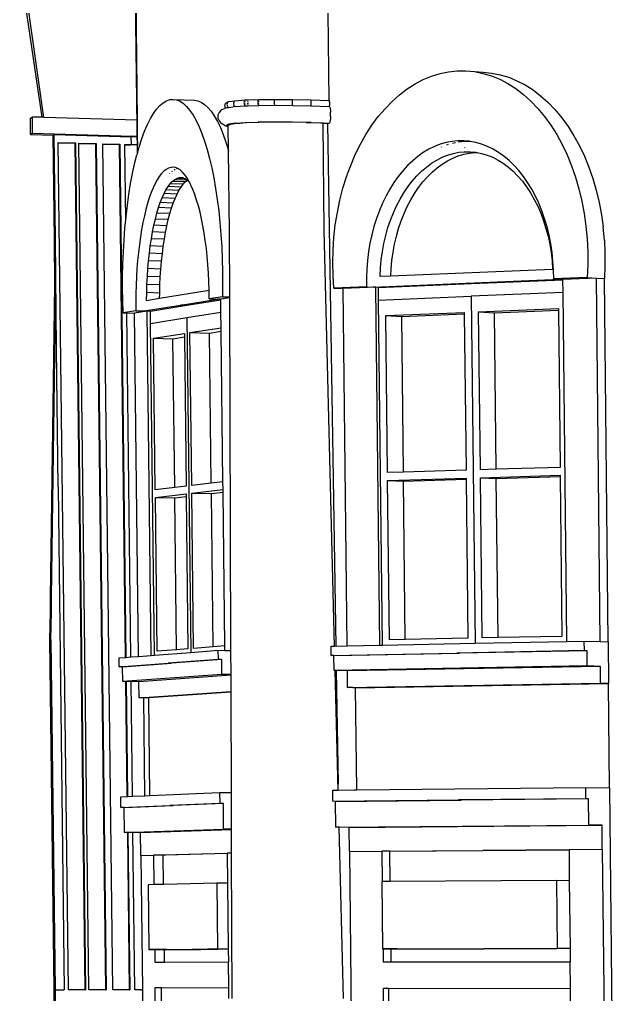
# Model space of a CAD drawing. Extents: x -106 to 80, y -44 to 65.
# Drawn here: x -90.21 to -77.89, y 6.9 to 27.15 of the extents above; entities that cross this region are included whole.
import ezdxf

# ---------------------------------------------------------------- set-up
doc = ezdxf.new("R2010")
doc.units = 0
doc.layers.get('0').update_dxf_attribs({"linetype": 'CONTINUOUS'})

msp = doc.modelspace()

# ---------------------------------------------------------------- linework, layer by layer
for p, q in [((-87.757, 24.376), (-87.81, 28.919)), ((-89.702, 25.112), (-90.161, 28.381)), ((-89.74, 25.114), (-90.208, 28.34)), ((-87.802, 28.295), (-87.765, 25.053)), ((-83.776, 25.463), (-83.796, 27.29)), ((-81.818, 25.897), (-81.645, 25.969)), ((-81.645, 25.969), (-81.469, 26.023)), ((-81.469, 26.023), (-81.292, 26.06)), ((-81.292, 26.06), (-81.113, 26.078)), ((-81.113, 26.078), (-80.934, 26.079)), ((-80.934, 26.079), (-80.575, 26.05)), ((-80.934, 26.079), (-80.756, 26.062)), ((-80.756, 26.062), (-80.578, 26.026)), ((-80.578, 26.026), (-80.403, 25.973)), ((-80.575, 26.05), (-80.396, 26.033)), ((-80.403, 25.973), (-80.231, 25.903)), ((-80.396, 26.033), (-80.219, 25.998)), ((-80.219, 25.998), (-80.044, 25.945)), ((-80.044, 25.945), (-79.872, 25.874)), ((-82.151, 25.703), (-81.987, 25.809)), ((-81.987, 25.809), (-81.818, 25.897)), ((-80.231, 25.903), (-80.062, 25.815)), ((-80.062, 25.815), (-79.898, 25.71)), ((-79.872, 25.874), (-79.703, 25.786)), ((-79.703, 25.786), (-79.539, 25.682)), ((-82.465, 25.445), (-82.311, 25.582)), ((-82.311, 25.582), (-82.151, 25.703)), ((-79.898, 25.71), (-79.739, 25.589)), ((-79.739, 25.589), (-79.586, 25.452)), ((-79.539, 25.682), (-79.38, 25.561)), ((-79.38, 25.561), (-79.227, 25.424)), ((-87.358, 25.284), (-87.291, 25.358)), ((-87.291, 25.358), (-87.222, 25.416)), ((-87.222, 25.416), (-87.153, 25.457)), ((-87.153, 25.457), (-87.083, 25.481)), ((-87.083, 25.481), (-87.013, 25.487)), ((-87.013, 25.487), (-86.943, 25.475)), ((-87.013, 25.487), (-86.572, 25.468)), ((-86.943, 25.475), (-86.873, 25.447)), ((-86.873, 25.447), (-86.803, 25.401)), ((-86.803, 25.401), (-86.735, 25.337)), ((-86.735, 25.337), (-86.668, 25.257)), ((-86.572, 25.468), (-86.501, 25.457)), ((-86.501, 25.457), (-86.431, 25.428)), ((-86.431, 25.428), (-86.361, 25.382)), ((-86.361, 25.382), (-86.293, 25.319)), ((-86.293, 25.319), (-86.226, 25.239)), ((-85.945, 25.368), (-85.946, 25.356)), ((-85.946, 25.356), (-85.945, 25.344)), ((-85.942, 25.38), (-85.945, 25.368)), ((-85.945, 25.344), (-85.942, 25.332)), ((-85.938, 25.391), (-85.942, 25.38)), ((-85.942, 25.332), (-85.937, 25.321)), ((-85.931, 25.401), (-85.938, 25.391)), ((-85.937, 25.321), (-85.93, 25.311)), ((-85.923, 25.41), (-85.931, 25.401)), ((-85.907, 25.312), (-85.925, 25.305)), ((-85.913, 25.417), (-85.923, 25.41)), ((-85.913, 25.417), (-85.864, 25.439)), ((-85.913, 25.403), (-85.913, 25.409)), ((-85.907, 25.312), (-85.865, 25.318)), ((-85.9, 25.408), (-85.906, 25.412)), ((-85.896, 25.391), (-85.897, 25.379)), ((-85.897, 25.379), (-85.896, 25.367)), ((-85.893, 25.403), (-85.896, 25.391)), ((-85.896, 25.367), (-85.893, 25.355)), ((-85.888, 25.414), (-85.893, 25.403)), ((-85.893, 25.355), (-85.888, 25.344)), ((-85.882, 25.424), (-85.888, 25.414)), ((-85.888, 25.344), (-85.881, 25.334)), ((-85.874, 25.432), (-85.882, 25.424)), ((-85.881, 25.334), (-85.873, 25.324)), ((-85.864, 25.439), (-85.874, 25.432)), ((-85.873, 25.324), (-85.865, 25.318)), ((-85.865, 25.318), (-85.769, 25.332)), ((-85.864, 25.439), (-85.731, 25.459)), ((-85.729, 25.336), (-85.769, 25.332)), ((-85.757, 25.423), (-85.76, 25.411)), ((-85.76, 25.411), (-85.76, 25.399)), ((-85.76, 25.399), (-85.759, 25.387)), ((-85.759, 25.387), (-85.756, 25.375)), ((-85.753, 25.434), (-85.757, 25.423)), ((-85.756, 25.375), (-85.752, 25.363)), ((-85.747, 25.443), (-85.753, 25.434)), ((-85.752, 25.363), (-85.746, 25.353)), ((-85.739, 25.452), (-85.747, 25.443)), ((-85.746, 25.353), (-85.738, 25.344)), ((-85.731, 25.459), (-85.739, 25.452)), ((-85.738, 25.344), (-85.729, 25.336)), ((-85.731, 25.459), (-85.518, 25.474)), ((-85.729, 25.336), (-85.517, 25.351)), ((-85.543, 25.426), (-85.544, 25.414)), ((-85.544, 25.414), (-85.543, 25.402)), ((-85.541, 25.438), (-85.543, 25.426)), ((-85.543, 25.402), (-85.54, 25.39)), ((-85.537, 25.449), (-85.541, 25.438)), ((-85.54, 25.39), (-85.536, 25.378)), ((-85.532, 25.458), (-85.537, 25.449)), ((-85.536, 25.378), (-85.531, 25.368)), ((-85.526, 25.467), (-85.532, 25.458)), ((-85.531, 25.368), (-85.525, 25.358)), ((-85.518, 25.474), (-85.526, 25.467)), ((-85.525, 25.358), (-85.517, 25.351)), ((-85.518, 25.474), (-85.462, 25.476)), ((-85.518, 25.467), (-85.518, 25.474)), ((-85.518, 25.427), (-85.518, 25.439)), ((-85.517, 25.379), (-85.518, 25.403)), ((-85.517, 25.351), (-85.517, 25.359)), ((-85.517, 25.351), (-85.461, 25.352)), ((-85.462, 25.469), (-85.462, 25.476)), ((-85.462, 25.476), (-85.459, 25.476)), ((-85.462, 25.429), (-85.462, 25.441)), ((-85.461, 25.381), (-85.461, 25.405)), ((-85.461, 25.352), (-85.461, 25.361)), ((-85.461, 25.352), (-85.458, 25.353)), ((-85.461, 25.35), (-85.461, 25.352)), ((-85.459, 25.476), (-85.239, 25.483)), ((-85.459, 25.469), (-85.459, 25.476)), ((-85.459, 25.429), (-85.459, 25.441)), ((-85.458, 25.381), (-85.458, 25.405)), ((-85.458, 25.353), (-85.458, 25.361)), ((-85.458, 25.353), (-85.237, 25.36)), ((-85.458, 25.351), (-85.458, 25.353)), ((-85.256, 25.448), (-85.258, 25.436)), ((-85.258, 25.436), (-85.258, 25.424)), ((-85.258, 25.424), (-85.258, 25.412)), ((-85.258, 25.412), (-85.256, 25.4)), ((-85.253, 25.458), (-85.256, 25.448)), ((-85.256, 25.4), (-85.253, 25.388)), ((-85.249, 25.468), (-85.253, 25.458)), ((-85.253, 25.388), (-85.248, 25.378)), ((-85.244, 25.476), (-85.249, 25.468)), ((-85.248, 25.378), (-85.243, 25.368)), ((-85.239, 25.483), (-85.244, 25.476)), ((-85.243, 25.368), (-85.237, 25.36)), ((-85.239, 25.483), (-84.906, 25.487)), ((-85.238, 25.468), (-85.239, 25.483)), ((-85.238, 25.436), (-85.238, 25.448)), ((-85.238, 25.388), (-85.238, 25.4)), ((-85.237, 25.36), (-85.237, 25.368)), ((-85.237, 25.36), (-84.905, 25.364)), ((-84.918, 25.451), (-84.919, 25.44)), ((-84.919, 25.44), (-84.919, 25.428)), ((-84.919, 25.428), (-84.918, 25.415)), ((-84.916, 25.462), (-84.918, 25.451)), ((-84.918, 25.415), (-84.917, 25.403)), ((-84.917, 25.403), (-84.915, 25.392)), ((-84.913, 25.472), (-84.916, 25.462)), ((-84.915, 25.392), (-84.912, 25.381)), ((-84.91, 25.48), (-84.913, 25.472)), ((-84.912, 25.381), (-84.909, 25.372)), ((-84.906, 25.487), (-84.91, 25.48)), ((-84.909, 25.372), (-84.905, 25.364)), ((-84.906, 25.48), (-84.906, 25.487)), ((-84.906, 25.487), (-84.538, 25.485)), ((-84.905, 25.364), (-84.537, 25.362)), ((-84.543, 25.449), (-84.544, 25.438)), ((-84.544, 25.438), (-84.544, 25.426)), ((-84.544, 25.426), (-84.543, 25.413)), ((-84.542, 25.46), (-84.543, 25.449)), ((-84.543, 25.413), (-84.543, 25.401)), ((-84.543, 25.401), (-84.542, 25.39)), ((-84.541, 25.47), (-84.542, 25.46)), ((-84.542, 25.39), (-84.54, 25.379)), ((-84.54, 25.478), (-84.541, 25.47)), ((-84.538, 25.485), (-84.54, 25.478)), ((-84.54, 25.379), (-84.539, 25.37)), ((-84.539, 25.37), (-84.537, 25.362)), ((-84.538, 25.485), (-84.155, 25.477)), ((-84.537, 25.362), (-84.153, 25.354)), ((-84.155, 25.477), (-84.154, 25.47)), ((-84.155, 25.477), (-83.776, 25.463)), ((-84.154, 25.47), (-84.154, 25.462)), ((-84.154, 25.462), (-84.153, 25.452)), ((-84.153, 25.452), (-84.153, 25.441)), ((-84.153, 25.441), (-84.153, 25.429)), ((-84.153, 25.429), (-84.152, 25.417)), ((-84.152, 25.382), (-84.153, 25.371)), ((-84.153, 25.371), (-84.153, 25.362)), ((-84.153, 25.362), (-84.153, 25.354)), ((-84.153, 25.354), (-83.774, 25.34)), ((-84.152, 25.417), (-84.152, 25.405)), ((-84.152, 25.405), (-84.152, 25.393)), ((-84.152, 25.393), (-84.152, 25.382)), ((-83.776, 25.463), (-83.774, 25.456)), ((-83.774, 25.456), (-83.772, 25.448)), ((-83.773, 25.348), (-83.774, 25.34)), ((-83.774, 25.34), (-83.767, 25.337)), ((-83.771, 25.358), (-83.773, 25.348)), ((-83.772, 25.448), (-83.771, 25.438)), ((-83.771, 25.438), (-83.77, 25.427)), ((-83.77, 25.368), (-83.771, 25.358)), ((-83.77, 25.427), (-83.77, 25.416)), ((-83.77, 25.416), (-83.769, 25.404)), ((-83.769, 25.392), (-83.77, 25.38)), ((-83.77, 25.38), (-83.77, 25.368)), ((-83.769, 25.404), (-83.769, 25.392)), ((-83.767, 25.337), (-83.76, 25.322)), ((-83.76, 25.322), (-83.754, 25.297)), ((-82.612, 25.293), (-82.465, 25.445)), ((-79.586, 25.452), (-79.439, 25.299)), ((-79.227, 25.424), (-79.081, 25.271)), ((-89.98, 25.096), (-89.946, 25.12)), ((-89.946, 25.12), (-89.942, 24.783)), ((-89.74, 25.114), (-89.946, 25.12)), ((-89.702, 25.112), (-89.74, 25.114)), ((-87.765, 25.053), (-89.702, 25.112)), ((-87.487, 25.087), (-87.423, 25.193)), ((-87.423, 25.193), (-87.358, 25.284)), ((-86.668, 25.257), (-86.603, 25.16)), ((-86.603, 25.16), (-86.539, 25.047)), ((-86.226, 25.239), (-86.16, 25.142)), ((-86.16, 25.142), (-86.096, 25.029)), ((-86.083, 25.126), (-86.078, 25.171)), ((-86.077, 25.082), (-86.083, 25.126)), ((-86.061, 25.212), (-86.078, 25.171)), ((-86.034, 25.247), (-86.061, 25.212)), ((-85.998, 25.273), (-86.034, 25.247)), ((-85.998, 25.273), (-85.947, 25.297)), ((-85.925, 25.305), (-85.947, 25.297)), ((-85.93, 25.311), (-85.925, 25.305)), ((-83.754, 25.297), (-83.749, 25.263)), ((-83.749, 25.263), (-83.746, 25.222)), ((-83.745, 25.133), (-83.747, 25.09)), ((-83.744, 25.178), (-83.746, 25.222)), ((-83.745, 25.133), (-83.744, 25.178)), ((-82.885, 24.948), (-82.753, 25.128)), ((-82.753, 25.128), (-82.612, 25.293)), ((-79.439, 25.299), (-79.3, 25.132)), ((-79.3, 25.132), (-79.17, 24.951)), ((-79.081, 25.271), (-78.942, 25.104)), ((-89.976, 24.759), (-89.98, 25.096)), ((-87.765, 25.053), (-87.761, 24.717)), ((-87.608, 24.828), (-87.549, 24.965)), ((-87.549, 24.965), (-87.487, 25.087)), ((-86.539, 25.047), (-86.478, 24.919)), ((-86.478, 24.919), (-86.419, 24.775)), ((-86.096, 25.029), (-86.035, 24.901)), ((-86.077, 25.082), (-86.059, 25.04)), ((-86.059, 25.04), (-86.031, 25.004)), ((-86.031, 25.004), (-85.995, 24.975)), ((-85.954, 24.95), (-85.995, 24.975)), ((-85.954, 24.95), (-85.913, 24.932)), ((-85.871, 24.924), (-85.913, 24.932)), ((-85.859, 24.972), (-85.908, 24.95)), ((-85.871, 24.927), (-85.908, 24.95)), ((-85.871, 24.951), (-85.865, 24.954)), ((-85.871, 24.927), (-85.871, 24.951)), ((-85.871, 24.924), (-85.871, 24.927)), ((-85.865, 24.424), (-85.871, 24.924)), ((-85.865, 24.954), (-85.826, 24.971)), ((-85.822, 24.971), (-85.865, 24.954)), ((-85.865, 24.954), (-85.865, 24.954)), ((-85.725, 24.991), (-85.859, 24.972)), ((-85.826, 24.971), (-85.822, 24.971)), ((-85.822, 24.971), (-85.821, 24.972)), ((-85.821, 24.972), (-85.696, 24.989)), ((-85.725, 24.991), (-85.513, 25.006)), ((-85.696, 24.989), (-85.694, 24.989)), ((-85.694, 24.989), (-85.629, 24.994)), ((-85.694, 24.989), (-85.629, 24.994)), ((-85.694, 24.989), (-85.694, 24.989)), ((-85.629, 24.994), (-85.501, 25.003)), ((-85.513, 25.006), (-85.233, 25.015)), ((-85.501, 25.003), (-85.499, 25.003)), ((-85.499, 25.003), (-85.246, 25.012)), ((-84.944, 25.016), (-85.246, 25.012)), ((-84.901, 25.019), (-85.233, 25.015)), ((-84.608, 25.014), (-84.944, 25.016)), ((-84.533, 25.016), (-84.901, 25.019)), ((-84.255, 25.008), (-84.608, 25.014)), ((-84.149, 25.009), (-84.533, 25.016)), ((-84.255, 25.008), (-83.901, 24.997)), ((-84.149, 25.009), (-83.77, 24.995)), ((-83.901, 24.983), (-83.901, 24.997)), ((-83.901, 24.983), (-83.77, 24.995)), ((-83.877, 22.772), (-83.901, 24.983)), ((-83.807, 24.992), (-83.634, 14.134)), ((-83.763, 25.004), (-83.77, 24.995)), ((-83.757, 25.023), (-83.763, 25.004)), ((-83.751, 25.053), (-83.757, 25.023)), ((-83.747, 25.09), (-83.751, 25.053)), ((-83.009, 24.756), (-82.885, 24.948)), ((-79.17, 24.951), (-79.047, 24.757)), ((-78.942, 25.104), (-78.811, 24.924)), ((-78.811, 24.924), (-78.689, 24.73)), ((-89.976, 24.759), (-89.942, 24.783)), ((-89.976, 24.759), (-89.509, 24.745)), ((-89.942, 24.783), (-87.87, 24.72)), ((-89.509, 24.745), (-89.489, 24.759)), ((-89.483, 22.572), (-89.509, 24.745)), ((-89.463, 22.585), (-89.489, 24.759)), ((-89.489, 24.759), (-87.885, 24.71)), ((-87.885, 24.71), (-87.87, 24.72)), ((-87.761, 24.706), (-87.885, 24.71)), ((-87.883, 24.547), (-87.885, 24.71)), ((-87.761, 24.717), (-87.87, 24.72)), ((-87.761, 24.717), (-87.761, 24.706)), ((-87.761, 24.706), (-87.759, 24.543)), ((-87.664, 24.677), (-87.608, 24.828)), ((-86.419, 24.775), (-86.363, 24.617)), ((-86.035, 24.901), (-85.976, 24.757)), ((-85.976, 24.757), (-85.919, 24.599)), ((-83.125, 24.553), (-83.009, 24.756)), ((-79.047, 24.757), (-78.934, 24.551)), ((-78.689, 24.73), (-78.576, 24.524)), ((-89.403, 24.592), (-89.046, 24.582)), ((-89.403, 24.584), (-89.403, 24.592)), ((-89.403, 24.584), (-89.058, 24.574)), ((-89.193, 6.993), (-89.403, 24.584)), ((-89.058, 24.574), (-89.046, 24.582)), ((-89.058, 24.574), (-88.849, 6.993)), ((-89.046, 24.582), (-88.837, 6.993)), ((-88.972, 24.579), (-88.616, 24.569)), ((-88.972, 24.571), (-88.972, 24.579)), ((-88.972, 24.571), (-88.628, 24.561)), ((-88.764, 6.993), (-88.972, 24.571)), ((-88.628, 24.561), (-88.616, 24.569)), ((-88.628, 24.561), (-88.42, 6.994)), ((-88.616, 24.569), (-88.408, 6.993)), ((-88.478, 24.565), (-88.122, 24.554)), ((-88.478, 24.556), (-88.478, 24.565)), ((-88.478, 24.556), (-88.135, 24.546)), ((-88.271, 6.994), (-88.478, 24.556)), ((-88.135, 24.546), (-88.122, 24.554)), ((-88.135, 24.546), (-88.009, 13.897)), ((-88.122, 24.554), (-87.997, 13.898)), ((-88.02, 24.551), (-87.883, 24.547)), ((-88.019, 24.543), (-88.02, 24.551)), ((-88.019, 24.543), (-87.895, 24.539)), ((-88.001, 22.981), (-88.019, 24.543)), ((-87.895, 24.539), (-87.883, 24.547)), ((-87.759, 24.535), (-87.895, 24.539)), ((-87.759, 24.543), (-87.883, 24.547)), ((-87.759, 24.543), (-87.759, 24.535)), ((-87.757, 24.376), (-87.759, 24.535)), ((-87.757, 24.376), (-87.718, 24.513)), ((-87.718, 24.513), (-87.664, 24.677)), ((-86.363, 24.617), (-86.31, 24.445)), ((-85.919, 24.599), (-85.866, 24.427)), ((-83.231, 24.338), (-83.125, 24.553)), ((-81.586, 24.508), (-81.704, 24.45)), ((-81.466, 24.554), (-81.586, 24.508)), ((-81.344, 24.59), (-81.466, 24.554)), ((-81.449, 24.497), (-81.438, 24.501)), ((-81.221, 24.613), (-81.344, 24.59)), ((-81.33, 24.543), (-81.297, 24.553)), ((-81.098, 24.625), (-81.221, 24.613)), ((-81.209, 24.579), (-81.148, 24.591)), ((-80.974, 24.626), (-81.098, 24.625)), ((-81.085, 24.603), (-80.963, 24.615)), ((-80.86, 24.615), (-80.974, 24.626)), ((-80.959, 24.614), (-80.963, 24.615)), ((-80.959, 24.606), (-80.963, 24.605)), ((-80.962, 24.567), (-80.959, 24.568)), ((-80.959, 24.615), (-80.86, 24.615)), ((-80.85, 24.614), (-80.86, 24.615)), ((-80.728, 24.591), (-80.85, 24.614)), ((-80.606, 24.557), (-80.728, 24.591)), ((-80.486, 24.51), (-80.606, 24.557)), ((-80.369, 24.453), (-80.486, 24.51)), ((-78.934, 24.551), (-78.831, 24.334)), ((-78.576, 24.524), (-78.472, 24.307)), ((-87.815, 24.147), (-87.768, 24.336)), ((-87.757, 24.376), (-87.768, 24.336)), ((-86.31, 24.445), (-86.26, 24.26)), ((-85.866, 24.427), (-85.865, 24.424)), ((-85.846, 22.732), (-85.865, 24.424)), ((-83.327, 24.114), (-83.231, 24.338)), ((-81.931, 24.302), (-82.039, 24.212)), ((-81.819, 24.381), (-81.931, 24.302)), ((-81.704, 24.45), (-81.819, 24.381)), ((-81.426, 24.284), (-81.312, 24.329)), ((-81.312, 24.329), (-81.196, 24.364)), ((-81.205, 24.268), (-81.091, 24.313)), ((-81.196, 24.364), (-81.078, 24.387)), ((-81.091, 24.313), (-80.975, 24.348)), ((-81.078, 24.387), (-80.96, 24.399)), ((-80.975, 24.348), (-80.857, 24.371)), ((-80.961, 24.483), (-80.958, 24.484)), ((-80.958, 24.484), (-80.961, 24.482)), ((-80.739, 24.383), (-80.96, 24.399)), ((-80.957, 24.399), (-80.842, 24.399)), ((-80.739, 24.383), (-80.957, 24.399)), ((-80.857, 24.371), (-80.739, 24.383)), ((-80.842, 24.399), (-80.724, 24.387)), ((-80.739, 24.383), (-80.739, 24.383)), ((-80.739, 24.383), (-80.736, 24.383)), ((-80.736, 24.383), (-80.739, 24.383)), ((-80.736, 24.383), (-80.7, 24.383)), ((-80.724, 24.387), (-80.7, 24.383)), ((-80.7, 24.383), (-80.607, 24.364)), ((-80.607, 24.364), (-80.491, 24.33)), ((-80.491, 24.33), (-80.377, 24.284)), ((-80.254, 24.385), (-80.369, 24.453)), ((-80.143, 24.305), (-80.254, 24.385)), ((-80.035, 24.215), (-80.143, 24.305)), ((-78.831, 24.334), (-78.738, 24.106)), ((-78.472, 24.307), (-78.379, 24.08)), ((-87.859, 23.947), (-87.815, 24.147)), ((-86.26, 24.26), (-86.214, 24.063)), ((-83.391, 23.938), (-83.327, 24.114)), ((-82.144, 24.113), (-82.244, 24.004)), ((-82.039, 24.212), (-82.144, 24.113)), ((-81.754, 24.081), (-81.648, 24.159)), ((-81.648, 24.159), (-81.538, 24.227)), ((-81.538, 24.227), (-81.426, 24.284)), ((-81.533, 24.066), (-81.427, 24.143)), ((-81.427, 24.143), (-81.317, 24.211)), ((-81.317, 24.211), (-81.205, 24.268)), ((-80.377, 24.284), (-80.266, 24.227)), ((-80.266, 24.227), (-80.157, 24.159)), ((-80.157, 24.159), (-80.051, 24.081)), ((-79.932, 24.116), (-80.035, 24.215)), ((-79.832, 24.006), (-79.932, 24.116)), ((-78.738, 24.106), (-78.655, 23.869)), ((-87.899, 23.737), (-87.859, 23.947)), ((-87.257, 23.947), (-87.303, 23.888)), ((-87.211, 23.995), (-87.257, 23.947)), ((-87.163, 24.033), (-87.211, 23.995)), ((-87.115, 24.059), (-87.163, 24.033)), ((-87.067, 24.074), (-87.115, 24.059)), ((-87.088, 23.94), (-87.084, 23.944)), ((-87.018, 24.078), (-87.067, 24.074)), ((-87.042, 23.987), (-87.029, 23.998)), ((-86.97, 24.07), (-87.018, 24.078)), ((-86.995, 24.025), (-86.971, 24.039)), ((-86.933, 24.056), (-86.97, 24.07)), ((-86.946, 24.052), (-86.933, 24.056)), ((-86.921, 24.052), (-86.933, 24.056)), ((-86.873, 24.021), (-86.921, 24.052)), ((-86.897, 24.02), (-86.898, 24.02)), ((-86.896, 23.978), (-86.897, 23.978)), ((-86.895, 23.924), (-86.897, 23.924)), ((-86.826, 23.98), (-86.873, 24.021)), ((-86.779, 23.928), (-86.826, 23.98)), ((-86.734, 23.864), (-86.779, 23.928)), ((-86.214, 24.063), (-86.172, 23.855)), ((-83.412, 23.881), (-83.4, 23.914)), ((-83.4, 23.914), (-83.391, 23.938)), ((-82.244, 24.004), (-82.339, 23.885)), ((-82.05, 23.788), (-81.956, 23.895)), ((-81.956, 23.895), (-81.857, 23.993)), ((-81.857, 23.993), (-81.754, 24.081)), ((-81.734, 23.88), (-81.636, 23.978)), ((-81.636, 23.978), (-81.533, 24.066)), ((-80.051, 24.081), (-79.949, 23.992)), ((-79.949, 23.992), (-79.852, 23.893)), ((-79.738, 23.887), (-79.832, 24.006)), ((-78.379, 24.08), (-78.297, 23.844)), ((-87.934, 23.518), (-87.899, 23.737)), ((-87.391, 23.738), (-87.433, 23.649)), ((-87.348, 23.818), (-87.391, 23.738)), ((-87.303, 23.888), (-87.348, 23.818)), ((-87.122, 23.676), (-87.078, 23.734)), ((-87.078, 23.734), (-87.034, 23.781)), ((-86.808, 23.723), (-87.078, 23.734)), ((-87.034, 23.781), (-86.988, 23.818)), ((-86.763, 23.771), (-87.034, 23.781)), ((-86.988, 23.818), (-86.942, 23.843)), ((-86.717, 23.807), (-86.988, 23.818)), ((-86.942, 23.843), (-86.896, 23.858)), ((-86.762, 23.836), (-86.942, 23.843)), ((-86.895, 23.859), (-86.896, 23.859)), ((-86.873, 23.857), (-86.896, 23.858)), ((-86.895, 23.858), (-86.884, 23.859)), ((-86.873, 23.857), (-86.895, 23.858)), ((-86.884, 23.859), (-86.872, 23.86)), ((-86.873, 23.858), (-86.884, 23.859)), ((-86.873, 23.858), (-86.872, 23.86)), ((-86.873, 23.858), (-86.821, 23.856)), ((-86.873, 23.857), (-86.873, 23.858)), ((-86.81, 23.855), (-86.873, 23.857)), ((-86.811, 23.855), (-86.873, 23.857)), ((-86.873, 23.857), (-86.873, 23.857)), ((-86.872, 23.86), (-86.85, 23.861)), ((-86.851, 23.665), (-86.808, 23.723)), ((-86.85, 23.861), (-86.821, 23.856)), ((-86.821, 23.856), (-86.811, 23.855)), ((-86.811, 23.855), (-86.81, 23.855)), ((-86.81, 23.855), (-86.803, 23.853)), ((-86.808, 23.723), (-86.763, 23.771)), ((-86.803, 23.853), (-86.762, 23.836)), ((-86.763, 23.771), (-86.717, 23.807)), ((-86.762, 23.836), (-86.757, 23.834)), ((-86.757, 23.834), (-86.717, 23.808)), ((-86.689, 23.791), (-86.734, 23.864)), ((-86.717, 23.807), (-86.717, 23.808)), ((-86.717, 23.808), (-86.711, 23.804)), ((-86.711, 23.804), (-86.683, 23.779)), ((-86.683, 23.779), (-86.689, 23.791)), ((-86.646, 23.707), (-86.683, 23.779)), ((-86.605, 23.612), (-86.646, 23.707)), ((-86.172, 23.855), (-86.133, 23.636)), ((-83.487, 23.64), (-83.412, 23.881)), ((-82.429, 23.758), (-82.514, 23.624)), ((-82.339, 23.885), (-82.429, 23.758)), ((-82.139, 23.672), (-82.05, 23.788)), ((-81.918, 23.657), (-81.828, 23.773)), ((-81.828, 23.773), (-81.734, 23.88)), ((-79.852, 23.893), (-79.759, 23.785)), ((-79.759, 23.785), (-79.671, 23.668)), ((-79.65, 23.759), (-79.738, 23.887)), ((-79.566, 23.623), (-79.65, 23.759)), ((-78.655, 23.869), (-78.584, 23.625)), ((-78.297, 23.844), (-78.226, 23.599)), ((-87.966, 23.291), (-87.934, 23.518)), ((-87.473, 23.549), (-87.511, 23.441)), ((-87.433, 23.649), (-87.473, 23.549)), ((-87.245, 23.441), (-87.205, 23.529)), ((-87.205, 23.529), (-87.164, 23.607)), ((-86.935, 23.519), (-87.205, 23.529)), ((-87.164, 23.607), (-87.122, 23.676)), ((-86.894, 23.597), (-87.164, 23.607)), ((-86.851, 23.665), (-87.122, 23.676)), ((-86.975, 23.431), (-86.935, 23.519)), ((-86.935, 23.519), (-86.894, 23.597)), ((-86.894, 23.597), (-86.851, 23.665)), ((-86.565, 23.509), (-86.605, 23.612)), ((-86.527, 23.396), (-86.565, 23.509)), ((-86.133, 23.636), (-86.099, 23.408)), ((-83.552, 23.392), (-83.487, 23.64)), ((-82.514, 23.624), (-82.592, 23.481)), ((-82.301, 23.416), (-82.223, 23.548)), ((-82.223, 23.548), (-82.139, 23.672)), ((-82.08, 23.401), (-82.002, 23.533)), ((-82.002, 23.533), (-81.918, 23.657)), ((-79.671, 23.668), (-79.589, 23.543)), ((-79.589, 23.543), (-79.512, 23.409)), ((-79.489, 23.479), (-79.566, 23.623)), ((-78.584, 23.625), (-78.524, 23.373)), ((-78.226, 23.599), (-78.166, 23.348)), ((-87.994, 23.057), (-87.966, 23.291)), ((-87.548, 23.324), (-87.582, 23.199)), ((-87.511, 23.441), (-87.548, 23.324)), ((-87.319, 23.238), (-87.283, 23.344)), ((-87.283, 23.344), (-87.245, 23.441)), ((-87.013, 23.334), (-87.283, 23.344)), ((-86.975, 23.431), (-87.245, 23.441)), ((-87.049, 23.228), (-87.013, 23.334)), ((-87.013, 23.334), (-86.975, 23.431)), ((-86.491, 23.274), (-86.527, 23.396)), ((-86.099, 23.408), (-86.069, 23.172)), ((-83.604, 23.139), (-83.552, 23.392)), ((-82.665, 23.332), (-82.731, 23.176)), ((-82.592, 23.481), (-82.665, 23.332)), ((-82.374, 23.277), (-82.301, 23.416)), ((-82.152, 23.262), (-82.08, 23.401)), ((-79.512, 23.409), (-79.442, 23.268)), ((-79.419, 23.328), (-79.489, 23.479)), ((-79.355, 23.171), (-79.419, 23.328)), ((-78.524, 23.373), (-78.475, 23.116)), ((-78.166, 23.348), (-78.117, 23.091)), ((-87.582, 23.199), (-87.614, 23.067)), ((-87.385, 23.001), (-87.353, 23.123)), ((-87.353, 23.123), (-87.319, 23.238)), ((-87.083, 23.113), (-87.353, 23.123)), ((-87.049, 23.228), (-87.319, 23.238)), ((-87.116, 22.991), (-87.083, 23.113)), ((-87.083, 23.113), (-87.049, 23.228)), ((-86.457, 23.144), (-86.491, 23.274)), ((-86.426, 23.007), (-86.457, 23.144)), ((-86.069, 23.172), (-86.044, 22.929)), ((-83.646, 22.881), (-83.604, 23.139)), ((-82.731, 23.176), (-82.79, 23.014)), ((-82.5, 22.979), (-82.44, 23.131)), ((-82.44, 23.131), (-82.374, 23.277)), ((-82.278, 22.964), (-82.218, 23.116)), ((-82.218, 23.116), (-82.152, 23.262)), ((-79.442, 23.268), (-79.378, 23.121)), ((-79.378, 23.121), (-79.321, 22.967)), ((-79.298, 23.007), (-79.355, 23.171)), ((-78.475, 23.116), (-78.439, 22.854)), ((-78.117, 23.091), (-78.081, 22.83)), ((-88.017, 22.816), (-88.001, 22.981)), ((-88.001, 22.981), (-87.994, 23.057)), ((-87.644, 22.927), (-87.671, 22.781)), ((-87.614, 23.067), (-87.644, 22.927)), ((-87.415, 22.871), (-87.385, 23.001)), ((-87.116, 22.991), (-87.385, 23.001)), ((-87.145, 22.861), (-87.116, 22.991)), ((-86.397, 22.862), (-86.426, 23.007)), ((-86.044, 22.929), (-86.023, 22.68)), ((-83.676, 22.621), (-83.646, 22.881)), ((-82.79, 23.014), (-82.843, 22.848)), ((-82.552, 22.822), (-82.5, 22.979)), ((-82.331, 22.807), (-82.278, 22.964)), ((-79.321, 22.967), (-79.27, 22.808)), ((-79.248, 22.839), (-79.298, 23.007)), ((-88.036, 22.571), (-88.017, 22.816)), ((-87.671, 22.781), (-87.696, 22.629)), ((-87.467, 22.592), (-87.442, 22.735)), ((-87.442, 22.735), (-87.415, 22.871)), ((-87.173, 22.725), (-87.442, 22.735)), ((-87.145, 22.861), (-87.415, 22.871)), ((-87.198, 22.582), (-87.173, 22.725)), ((-87.173, 22.725), (-87.145, 22.861)), ((-86.371, 22.711), (-86.397, 22.862)), ((-86.347, 22.554), (-86.371, 22.711)), ((-86.023, 22.68), (-86.006, 22.427)), ((-85.841, 21.383), (-85.846, 22.732)), ((-83.66, 14.133), (-83.877, 22.772)), ((-82.843, 22.848), (-82.888, 22.676)), ((-82.598, 22.66), (-82.552, 22.822)), ((-82.377, 22.645), (-82.331, 22.807)), ((-79.27, 22.808), (-79.227, 22.644)), ((-79.206, 22.666), (-79.248, 22.839)), ((-78.439, 22.854), (-78.415, 22.589)), ((-78.057, 22.565), (-78.081, 22.83)), ((-89.488, 22.572), (-89.476, 21.634)), ((-89.483, 22.572), (-89.463, 22.585)), ((-89.472, 21.637), (-89.483, 22.572)), ((-89.436, 20.311), (-89.463, 22.585)), ((-88.05, 22.322), (-88.036, 22.571)), ((-87.696, 22.629), (-87.718, 22.471)), ((-87.49, 22.444), (-87.467, 22.592)), ((-87.198, 22.582), (-87.467, 22.592)), ((-87.22, 22.434), (-87.198, 22.582)), ((-86.326, 22.391), (-86.347, 22.554)), ((-83.694, 22.358), (-83.676, 22.621)), ((-82.926, 22.502), (-82.956, 22.324)), ((-82.888, 22.676), (-82.926, 22.502)), ((-82.668, 22.325), (-82.637, 22.494)), ((-82.637, 22.494), (-82.598, 22.66)), ((-82.447, 22.311), (-82.415, 22.479)), ((-82.415, 22.479), (-82.377, 22.645)), ((-79.227, 22.644), (-79.192, 22.476)), ((-79.171, 22.489), (-79.206, 22.666)), ((-79.192, 22.476), (-79.164, 22.305)), ((-79.143, 22.309), (-79.171, 22.489)), ((-78.415, 22.589), (-78.403, 22.322)), ((-78.057, 22.565), (-78.045, 22.298)), ((-88.06, 22.069), (-88.05, 22.322)), ((-87.737, 22.309), (-87.753, 22.143)), ((-87.718, 22.471), (-87.737, 22.309)), ((-87.526, 22.133), (-87.509, 22.291)), ((-87.509, 22.291), (-87.49, 22.444)), ((-87.24, 22.281), (-87.509, 22.291)), ((-87.22, 22.434), (-87.49, 22.444)), ((-87.257, 22.124), (-87.24, 22.281)), ((-87.24, 22.281), (-87.22, 22.434)), ((-86.308, 22.224), (-86.326, 22.391)), ((-86.006, 22.427), (-85.995, 22.169)), ((-83.7, 22.094), (-83.694, 22.358)), ((-82.956, 22.324), (-82.979, 22.143)), ((-82.692, 22.153), (-82.668, 22.325)), ((-82.47, 22.139), (-82.447, 22.311)), ((-79.164, 22.305), (-79.143, 22.131)), ((-79.124, 22.126), (-79.143, 22.309)), ((-78.403, 22.322), (-78.403, 22.054)), ((-78.045, 22.298), (-78.045, 22.031)), ((-87.753, 22.143), (-87.767, 21.973)), ((-87.54, 21.972), (-87.526, 22.133)), ((-87.257, 22.124), (-87.526, 22.133)), ((-87.271, 21.963), (-87.257, 22.124)), ((-86.293, 22.053), (-86.308, 22.224)), ((-85.995, 22.169), (-85.988, 21.91)), ((-83.694, 21.83), (-83.7, 22.094)), ((-82.979, 22.143), (-82.994, 21.961)), ((-82.708, 21.98), (-82.692, 22.153)), ((-82.487, 21.966), (-82.47, 22.139)), ((-79.143, 22.131), (-79.131, 21.956)), ((-79.113, 21.942), (-79.124, 22.126)), ((-88.065, 21.816), (-88.06, 22.069)), ((-87.767, 21.973), (-87.777, 21.801)), ((-87.551, 21.808), (-87.54, 21.972)), ((-87.271, 21.963), (-87.54, 21.972)), ((-87.282, 21.799), (-87.271, 21.963)), ((-86.281, 21.879), (-86.293, 22.053)), ((-86.272, 21.702), (-86.281, 21.879)), ((-85.988, 21.91), (-85.987, 21.649)), ((-82.994, 21.961), (-83.001, 21.779)), ((-82.717, 21.805), (-82.708, 21.98)), ((-82.494, 21.814), (-82.487, 21.966)), ((-79.131, 21.956), (-82.494, 21.814)), ((-79.109, 21.757), (-79.113, 21.942)), ((-78.403, 22.054), (-78.415, 21.786)), ((-78.045, 22.031), (-78.057, 21.764)), ((-88.066, 21.561), (-88.065, 21.816)), ((-87.777, 21.801), (-87.785, 21.626)), ((-87.559, 21.642), (-87.551, 21.808)), ((-87.282, 21.799), (-87.551, 21.808)), ((-87.29, 21.633), (-87.282, 21.799)), ((-86.266, 21.524), (-86.272, 21.702)), ((-83.676, 21.568), (-83.694, 21.83)), ((-83.001, 21.779), (-83.001, 21.596)), ((-82.862, 21.587), (-80.927, 21.667)), ((-82.494, 21.814), (-82.717, 21.805)), ((-80.927, 21.667), (-78.971, 21.749)), ((-80.817, 21.661), (-80.927, 21.667)), ((-80.817, 21.661), (-78.916, 21.739)), ((-78.415, 21.786), (-79.109, 21.757)), ((-79.109, 21.757), (-78.971, 21.749)), ((-78.916, 21.745), (-78.971, 21.749)), ((-78.222, 21.774), (-78.916, 21.745)), ((-78.916, 21.739), (-78.916, 21.745)), ((-78.913, 21.474), (-78.916, 21.739)), ((-78.415, 21.786), (-78.222, 21.774)), ((-78.144, 14.226), (-78.222, 21.774)), ((-78.222, 21.774), (-78.057, 21.764)), ((-77.979, 14.221), (-78.057, 21.764)), ((-89.561, 15.13), (-89.476, 21.634)), ((-89.541, 15.136), (-89.456, 21.646)), ((-89.476, 21.634), (-89.472, 21.637)), ((-89.472, 21.637), (-89.456, 21.646)), ((-89.439, 20.309), (-89.456, 21.646)), ((-88.061, 21.307), (-88.066, 21.561)), ((-87.785, 21.626), (-87.79, 21.45)), ((-87.566, 21.305), (-87.564, 21.474)), ((-87.564, 21.474), (-87.559, 21.642)), ((-87.295, 21.465), (-87.564, 21.474)), ((-87.29, 21.633), (-87.559, 21.642)), ((-86.266, 21.518), (-87.296, 21.349)), ((-87.296, 21.349), (-87.295, 21.465)), ((-87.295, 21.465), (-87.29, 21.633)), ((-86.266, 21.518), (-86.266, 21.524)), ((-86.264, 21.344), (-86.266, 21.518)), ((-85.987, 21.649), (-85.99, 21.388)), ((-83.001, 21.596), (-83.676, 21.568)), ((-83.676, 21.568), (-83.482, 21.556)), ((-82.806, 21.584), (-83.482, 21.556)), ((-83.399, 14.139), (-83.482, 21.556)), ((-83.001, 21.596), (-82.862, 21.587)), ((-82.806, 21.584), (-82.862, 21.587)), ((-82.751, 21.581), (-82.806, 21.584)), ((-82.806, 21.567), (-82.806, 21.584)), ((-82.724, 14.152), (-82.806, 21.567)), ((-82.751, 21.581), (-80.817, 21.661)), ((-82.751, 21.569), (-82.751, 21.581)), ((-82.748, 21.318), (-82.751, 21.569)), ((-78.913, 21.474), (-80.821, 21.397)), ((-78.837, 14.229), (-78.913, 21.474)), ((-88.053, 21.054), (-88.061, 21.307)), ((-87.79, 21.45), (-87.791, 21.274)), ((-87.791, 21.274), (-87.79, 21.097)), ((-87.296, 21.349), (-87.566, 21.305)), ((-86.864, 21.214), (-86.093, 21.338)), ((-86.729, 21.209), (-86.025, 21.323)), ((-85.99, 21.388), (-86.264, 21.344)), ((-86.264, 21.344), (-86.093, 21.338)), ((-86.025, 21.336), (-86.093, 21.338)), ((-85.841, 21.366), (-86.025, 21.336)), ((-86.025, 21.323), (-86.025, 21.336)), ((-86.022, 21.065), (-86.025, 21.323)), ((-85.99, 21.388), (-85.841, 21.383)), ((-85.841, 21.366), (-85.841, 21.383)), ((-85.815, 14.041), (-85.841, 21.366)), ((-82.748, 21.318), (-80.821, 21.397)), ((-82.669, 14.153), (-82.748, 21.318)), ((-80.821, 21.397), (-80.743, 14.191)), ((-87.79, 21.097), (-88.053, 21.054)), ((-87.554, 21.089), (-87.818, 21.047)), ((-87.79, 21.097), (-87.621, 21.092)), ((-87.621, 21.092), (-86.864, 21.214)), ((-87.554, 21.089), (-87.621, 21.092)), ((-87.487, 21.087), (-87.554, 21.089)), ((-87.554, 21.051), (-87.554, 21.089)), ((-87.487, 21.087), (-86.729, 21.209)), ((-87.487, 21.061), (-87.487, 21.087)), ((-87.484, 20.834), (-87.487, 21.061)), ((-86.729, 21.209), (-86.864, 21.214)), ((-86.728, 20.954), (-86.022, 21.065)), ((-86.018, 20.745), (-86.022, 21.065)), ((-82.597, 20.998), (-80.966, 21.063)), ((-80.966, 21.063), (-80.966, 21.03)), ((-80.668, 21.075), (-79.012, 21.14)), ((-80.668, 21.075), (-80.337, 21.055)), ((-80.633, 17.794), (-80.668, 21.075)), ((-80.337, 21.055), (-79.012, 21.108)), ((-79.012, 21.14), (-79.012, 21.108)), ((-79.012, 21.108), (-78.978, 17.844)), ((-88.053, 21.054), (-87.979, 21.052)), ((-87.895, 13.906), (-87.979, 21.052)), ((-87.979, 21.052), (-87.818, 21.047)), ((-87.734, 13.918), (-87.818, 21.047)), ((-87.471, 13.938), (-87.554, 21.051)), ((-87.484, 20.834), (-86.728, 20.954)), ((-86.728, 20.954), (-86.648, 14.002)), ((-82.597, 20.998), (-82.265, 20.979)), ((-82.561, 17.736), (-82.597, 20.998)), ((-82.265, 20.979), (-80.966, 21.03)), ((-82.23, 17.746), (-82.265, 20.979)), ((-80.966, 21.03), (-80.931, 17.785)), ((-80.303, 17.804), (-80.337, 21.055)), ((-87.404, 13.943), (-87.484, 20.834)), ((-86.666, 20.645), (-86.018, 20.745)), ((-86.26, 20.632), (-86.017, 20.67)), ((-86.017, 20.67), (-86.018, 20.745)), ((-85.981, 17.544), (-86.017, 20.67)), ((-87.423, 20.528), (-86.783, 20.627)), ((-87.423, 20.528), (-87.019, 20.516)), ((-87.386, 17.379), (-87.423, 20.528)), ((-87.019, 20.516), (-86.782, 20.552)), ((-86.983, 17.426), (-87.019, 20.516)), ((-86.783, 20.627), (-86.782, 20.552)), ((-86.782, 20.552), (-86.746, 17.454)), ((-86.629, 17.468), (-86.666, 20.645)), ((-86.666, 20.645), (-86.26, 20.632)), ((-86.224, 17.516), (-86.26, 20.632)), ((-89.439, 20.309), (-89.436, 20.311)), ((-89.401, 17.44), (-89.439, 20.309)), ((-89.401, 17.44), (-89.436, 20.311)), ((-78.978, 17.844), (-80.303, 17.804)), ((-82.23, 17.746), (-82.561, 17.736)), ((-82.559, 17.572), (-80.929, 17.621)), ((-80.931, 17.785), (-82.23, 17.746)), ((-80.929, 17.621), (-80.929, 17.596)), ((-80.303, 17.804), (-80.633, 17.794)), ((-80.631, 17.629), (-78.976, 17.679)), ((-80.631, 17.629), (-80.301, 17.615)), ((-80.595, 14.301), (-80.631, 17.629)), ((-80.301, 17.615), (-78.976, 17.654)), ((-78.976, 17.679), (-78.976, 17.654)), ((-78.976, 17.654), (-78.941, 14.334)), ((-89.401, 17.44), (-89.277, 6.993)), ((-86.983, 17.426), (-87.386, 17.379)), ((-86.746, 17.454), (-86.983, 17.426)), ((-86.224, 17.516), (-86.629, 17.468)), ((-85.981, 17.544), (-86.224, 17.516)), ((-85.979, 17.383), (-85.981, 17.544)), ((-82.559, 17.572), (-82.228, 17.558)), ((-82.523, 14.263), (-82.559, 17.572)), ((-82.228, 17.558), (-80.929, 17.596)), ((-82.192, 14.269), (-82.228, 17.558)), ((-80.929, 17.596), (-80.893, 14.295)), ((-80.265, 14.308), (-80.301, 17.615)), ((-87.384, 17.221), (-86.745, 17.295)), ((-87.384, 17.221), (-86.981, 17.212)), ((-87.347, 14.026), (-87.384, 17.221)), ((-86.981, 17.212), (-86.744, 17.239)), ((-86.944, 14.057), (-86.981, 17.212)), ((-86.745, 17.295), (-86.744, 17.239)), ((-86.744, 17.239), (-86.707, 14.075)), ((-86.627, 17.308), (-85.979, 17.383)), ((-86.59, 14.085), (-86.627, 17.308)), ((-86.627, 17.308), (-86.221, 17.299)), ((-86.221, 17.299), (-85.979, 17.327)), ((-86.185, 14.116), (-86.221, 17.299)), ((-85.979, 17.327), (-85.979, 17.383)), ((-85.942, 14.135), (-85.979, 17.327)), ((-89.566, 14.847), (-89.561, 15.13)), ((-89.546, 14.853), (-89.541, 15.136)), ((-89.577, 14.259), (-89.566, 14.847)), ((-89.557, 14.265), (-89.546, 14.853)), ((-89.49, 6.993), (-89.577, 14.259)), ((-89.557, 14.265), (-89.47, 6.993)), ((-82.669, 14.153), (-80.743, 14.191)), ((-82.192, 14.269), (-82.523, 14.263)), ((-80.893, 14.295), (-82.192, 14.269)), ((-80.743, 14.191), (-78.837, 14.229)), ((-80.265, 14.308), (-80.595, 14.301)), ((-78.941, 14.334), (-80.265, 14.308)), ((-78.837, 14.229), (-78.474, 14.236)), ((-78.474, 14.236), (-78.144, 14.226)), ((-78.472, 14.039), (-78.474, 14.236)), ((-78.144, 14.226), (-77.979, 14.221)), ((-77.979, 14.221), (-77.97, 13.357)), ((-87.404, 13.943), (-86.648, 14.002)), ((-86.944, 14.057), (-87.347, 14.026)), ((-86.707, 14.075), (-86.944, 14.057)), ((-86.648, 14.002), (-86.077, 14.046)), ((-86.185, 14.116), (-86.59, 14.085)), ((-85.942, 14.135), (-86.185, 14.116)), ((-86.074, 13.854), (-86.077, 14.046)), ((-86.077, 14.046), (-85.941, 14.043)), ((-85.941, 14.043), (-85.942, 14.135)), ((-85.941, 14.043), (-85.815, 14.041)), ((-85.813, 13.541), (-85.815, 14.041)), ((-83.732, 14.132), (-83.66, 14.133)), ((-83.73, 13.938), (-83.732, 14.132)), ((-83.73, 13.938), (-81.121, 13.988)), ((-83.674, 13.936), (-81.066, 13.986)), ((-83.66, 14.133), (-83.399, 14.139)), ((-83.399, 14.139), (-82.724, 14.152)), ((-82.724, 14.152), (-82.669, 14.153)), ((-78.472, 14.039), (-81.121, 13.988)), ((-81.066, 13.986), (-81.121, 13.988)), ((-78.417, 14.037), (-81.066, 13.986)), ((-78.417, 14.037), (-78.472, 14.039)), ((-78.414, 13.719), (-78.417, 14.037)), ((-88.136, 13.887), (-88.009, 13.897)), ((-88.134, 13.7), (-88.136, 13.887)), ((-88.134, 13.7), (-87.117, 13.776)), ((-88.067, 13.699), (-87.049, 13.775)), ((-88.009, 13.897), (-87.997, 13.898)), ((-87.997, 13.898), (-87.895, 13.906)), ((-87.895, 13.906), (-87.734, 13.918)), ((-87.734, 13.918), (-87.471, 13.938)), ((-87.471, 13.938), (-87.404, 13.943)), ((-86.074, 13.854), (-87.117, 13.776)), ((-87.049, 13.775), (-87.117, 13.776)), ((-86.006, 13.853), (-87.049, 13.775)), ((-86.006, 13.853), (-86.074, 13.854)), ((-86.002, 13.543), (-86.006, 13.853)), ((-83.674, 13.936), (-83.73, 13.938)), ((-83.671, 13.623), (-83.674, 13.936)), ((-88.067, 13.699), (-88.134, 13.7)), ((-88.064, 13.397), (-88.067, 13.699)), ((-78.414, 13.719), (-83.671, 13.623)), ((-83.647, 13.622), (-83.671, 13.623)), ((-83.585, 11.141), (-83.647, 13.622)), ((-83.393, 13.615), (-83.647, 13.622)), ((-83.626, 13.622), (-83.588, 11.265)), ((-78.138, 13.711), (-83.393, 13.615)), ((-83.39, 13.271), (-83.393, 13.615)), ((-78.138, 13.711), (-78.414, 13.719)), ((-78.135, 13.362), (-78.138, 13.711)), ((-86.002, 13.543), (-88.064, 13.397)), ((-88.004, 13.396), (-88.064, 13.397)), ((-88.004, 13.396), (-87.976, 11.009)), ((-87.991, 13.396), (-88.004, 13.396)), ((-87.991, 13.396), (-87.963, 11.01)), ((-87.889, 13.394), (-87.991, 13.396)), ((-87.861, 11.014), (-87.889, 13.394)), ((-87.728, 13.392), (-87.889, 13.394)), ((-85.813, 13.528), (-87.728, 13.392)), ((-87.724, 13.06), (-87.728, 13.392)), ((-85.813, 13.541), (-86.002, 13.543)), ((-85.813, 13.528), (-85.813, 13.541)), ((-85.812, 13.188), (-85.813, 13.528)), ((-87.724, 13.06), (-85.812, 13.188)), ((-85.812, 13.172), (-87.523, 13.058)), ((-85.812, 13.172), (-85.812, 13.188)), ((-85.805, 11.09), (-85.812, 13.172)), ((-83.39, 13.271), (-78.135, 13.362)), ((-83.282, 13.269), (-83.39, 13.271)), ((-83.273, 13.268), (-83.282, 13.269)), ((-83.224, 13.267), (-83.273, 13.268)), ((-83.224, 13.267), (-77.97, 13.357)), ((-83.2, 11.145), (-83.224, 13.267)), ((-77.97, 13.357), (-78.135, 13.362)), ((-77.947, 11.189), (-77.97, 13.357)), ((-87.624, 13.059), (-87.724, 13.06)), ((-87.601, 11.025), (-87.624, 13.059)), ((-87.523, 13.058), (-87.624, 13.059)), ((-87.601, 11.025), (-87.624, 13.059)), ((-87.499, 11.03), (-87.523, 13.058)), ((-83.698, 11.14), (-83.585, 11.141)), ((-83.696, 10.909), (-83.698, 11.14)), ((-83.585, 11.141), (-83.258, 11.145)), ((-83.258, 11.145), (-83.249, 11.145)), ((-83.249, 11.145), (-83.2, 11.145)), ((-83.2, 11.145), (-78.442, 11.198)), ((-78.442, 11.198), (-77.947, 11.189)), ((-78.44, 10.963), (-78.442, 11.198)), ((-77.947, 11.189), (-77.804, -2.648)), ((-88.103, 11.004), (-87.976, 11.009)), ((-88.1, 10.781), (-88.103, 11.004)), ((-87.976, 11.009), (-87.963, 11.01)), ((-87.963, 11.01), (-87.861, 11.014)), ((-87.861, 11.014), (-87.601, 11.025)), ((-87.601, 11.025), (-87.499, 11.03)), ((-87.499, 11.03), (-86.043, 11.092)), ((-86.043, 11.092), (-85.805, 11.09)), ((-86.04, 10.864), (-86.043, 11.092)), ((-85.802, 10.331), (-85.805, 11.09)), ((-83.696, 10.909), (-81.088, 10.936)), ((-83.64, 10.908), (-81.033, 10.935)), ((-78.44, 10.963), (-81.088, 10.936)), ((-81.088, 10.936), (-81.033, 10.935)), ((-78.385, 10.962), (-81.033, 10.935)), ((-78.385, 10.962), (-78.44, 10.963)), ((-78.379, 10.416), (-78.385, 10.962)), ((-88.1, 10.781), (-87.082, 10.822)), ((-88.033, 10.781), (-88.1, 10.781)), ((-88.033, 10.781), (-87.015, 10.822)), ((-88.027, 10.262), (-88.033, 10.781)), ((-86.04, 10.864), (-87.082, 10.822)), ((-87.082, 10.822), (-87.015, 10.822)), ((-85.972, 10.863), (-87.015, 10.822)), ((-85.972, 10.863), (-86.04, 10.864)), ((-85.966, 10.332), (-85.972, 10.863)), ((-83.64, 10.908), (-83.696, 10.909)), ((-83.634, 10.37), (-83.64, 10.908)), ((-88.027, 10.262), (-85.966, 10.332)), ((-85.802, 10.331), (-85.966, 10.332)), ((-85.802, 10.324), (-85.802, 10.331)), ((-83.634, 10.37), (-78.379, 10.416)), ((-83.566, 10.369), (-83.634, 10.37)), ((-83.476, 6.813), (-83.566, 10.369)), ((-83.357, 10.367), (-83.566, 10.369)), ((-83.357, 10.367), (-78.104, 10.412)), ((-83.352, 9.869), (-83.357, 10.367)), ((-78.104, 10.412), (-78.379, 10.416)), ((-78.099, 9.907), (-78.104, 10.412)), ((-87.967, 10.262), (-88.027, 10.262)), ((-87.967, 10.262), (-87.928, 6.994)), ((-87.955, 10.262), (-87.967, 10.262)), ((-87.955, 10.262), (-87.916, 6.994)), ((-87.852, 10.261), (-87.955, 10.262)), ((-87.814, 6.994), (-87.852, 10.261)), ((-87.691, 10.26), (-87.852, 10.261)), ((-87.691, 10.26), (-85.802, 10.324)), ((-87.686, 9.781), (-87.691, 10.26)), ((-85.8, 9.834), (-85.802, 10.324)), ((-87.686, 9.781), (-87.422, 9.788)), ((-87.686, 9.781), (-87.653, 6.994)), ((-87.422, 9.788), (-85.893, 9.831)), ((-87.422, 9.788), (-87.415, 9.18)), ((-87.221, 9.787), (-87.422, 9.788)), ((-85.893, 9.824), (-87.221, 9.787)), ((-87.214, 9.184), (-87.221, 9.787)), ((-85.8, 9.834), (-85.893, 9.831)), ((-85.893, 9.831), (-85.893, 9.824)), ((-85.893, 9.824), (-85.886, 9.206)), ((-85.79, 6.814), (-85.8, 9.834)), ((-83.352, 9.869), (-82.677, 9.874)), ((-83.352, 9.869), (-83.211, -2.809)), ((-82.677, 9.874), (-80.58, 9.889)), ((-82.511, 9.872), (-82.677, 9.874)), ((-82.677, 9.874), (-82.67, 9.242)), ((-82.511, 9.872), (-80.58, 9.886)), ((-82.505, 9.243), (-82.511, 9.872)), ((-80.58, 9.889), (-78.791, 9.902)), ((-78.791, 9.899), (-80.58, 9.886)), ((-80.58, 9.886), (-80.58, 9.889)), ((-78.099, 9.907), (-78.791, 9.902)), ((-78.791, 9.902), (-78.791, 9.899)), ((-78.791, 9.899), (-78.785, 9.259)), ((-78.099, 9.907), (-77.964, -2.99)), ((-87.415, 9.18), (-87.534, 9.177)), ((-87.534, 9.177), (-87.519, 7.831)), ((-87.214, 9.184), (-87.415, 9.18)), ((-86.107, 9.207), (-87.214, 9.184)), ((-85.886, 9.206), (-86.107, 9.207)), ((-86.107, 9.207), (-86.091, 7.838)), ((-85.886, 9.206), (-85.87, 7.838)), ((-82.683, 9.242), (-82.668, 7.846)), ((-82.67, 9.242), (-82.683, 9.242)), ((-82.505, 9.243), (-82.67, 9.242)), ((-79.05, 9.261), (-82.505, 9.243)), ((-79.05, 9.261), (-79.035, 7.851)), ((-78.785, 9.259), (-79.05, 9.261)), ((-78.785, 9.259), (-78.77, 7.851)), ((-87.399, 7.83), (-87.519, 7.831)), ((-87.519, 7.831), (-87.399, 7.831)), ((-87.399, 7.831), (-87.198, 7.832)), ((-87.399, 7.831), (-87.399, 7.83)), ((-87.399, 7.83), (-87.396, 7.57)), ((-87.198, 7.83), (-87.399, 7.83)), ((-87.198, 7.832), (-87.149, 7.833)), ((-87.198, 7.83), (-87.198, 7.832)), ((-87.195, 7.57), (-87.198, 7.83)), ((-87.149, 7.83), (-87.198, 7.83)), ((-87.149, 7.833), (-87.149, 7.83)), ((-87.149, 7.833), (-87.107, 7.833)), ((-87.149, 7.83), (-87.107, 7.83)), ((-87.107, 7.83), (-87.107, 7.833)), ((-87.107, 7.833), (-87.095, 7.833)), ((-87.107, 7.83), (-87.095, 7.831)), ((-87.095, 7.831), (-87.095, 7.833)), ((-87.095, 7.833), (-86.958, 7.833)), ((-87.095, 7.831), (-86.958, 7.831)), ((-86.958, 7.833), (-86.618, 7.835)), ((-86.958, 7.833), (-86.958, 7.831)), ((-86.958, 7.831), (-86.618, 7.833)), ((-86.618, 7.833), (-86.618, 7.835)), ((-86.618, 7.835), (-86.605, 7.835)), ((-86.618, 7.833), (-86.605, 7.833)), ((-86.605, 7.835), (-86.532, 7.836)), ((-86.605, 7.833), (-86.605, 7.835)), ((-86.605, 7.833), (-86.532, 7.833)), ((-86.532, 7.836), (-86.532, 7.833)), ((-86.532, 7.836), (-86.439, 7.836)), ((-86.532, 7.833), (-86.439, 7.834)), ((-86.439, 7.836), (-86.293, 7.837)), ((-86.439, 7.834), (-86.439, 7.836)), ((-86.293, 7.835), (-86.439, 7.834)), ((-86.293, 7.835), (-86.293, 7.837)), ((-86.293, 7.837), (-86.283, 7.837)), ((-86.283, 7.835), (-86.293, 7.835)), ((-86.283, 7.837), (-86.283, 7.835)), ((-86.283, 7.837), (-86.25, 7.837)), ((-86.25, 7.835), (-86.283, 7.835)), ((-86.25, 7.835), (-86.25, 7.837)), ((-86.25, 7.837), (-86.237, 7.837)), ((-86.237, 7.835), (-86.25, 7.835)), ((-86.237, 7.837), (-86.237, 7.835)), ((-86.237, 7.837), (-86.203, 7.837)), ((-86.203, 7.835), (-86.237, 7.835)), ((-86.203, 7.835), (-86.203, 7.837)), ((-86.203, 7.837), (-86.197, 7.837)), ((-86.196, 7.835), (-86.203, 7.835)), ((-86.197, 7.837), (-86.163, 7.838)), ((-86.197, 7.837), (-86.196, 7.835)), ((-86.163, 7.835), (-86.196, 7.835)), ((-86.163, 7.835), (-86.163, 7.838)), ((-86.163, 7.838), (-86.155, 7.838)), ((-86.155, 7.835), (-86.163, 7.835)), ((-86.155, 7.835), (-86.155, 7.838)), ((-86.155, 7.838), (-86.137, 7.838)), ((-86.137, 7.835), (-86.155, 7.835)), ((-86.137, 7.838), (-86.137, 7.835)), ((-86.137, 7.838), (-86.091, 7.838)), ((-85.897, 7.837), (-86.137, 7.835)), ((-85.897, 7.838), (-86.091, 7.838)), ((-85.897, 7.838), (-85.897, 7.837)), ((-85.87, 7.838), (-85.897, 7.838)), ((-85.87, 7.837), (-85.897, 7.837)), ((-85.87, 7.838), (-85.87, 7.837)), ((-85.87, 7.837), (-85.867, 7.573)), ((-82.668, 7.846), (-82.655, 7.846)), ((-82.655, 7.846), (-82.489, 7.847)), ((-82.655, 7.846), (-82.655, 7.846)), ((-82.655, 7.846), (-82.652, 7.576)), ((-82.489, 7.846), (-82.655, 7.846)), ((-82.489, 7.846), (-82.489, 7.847)), ((-82.489, 7.847), (-82.364, 7.847)), ((-82.364, 7.846), (-82.489, 7.846)), ((-82.486, 7.576), (-82.489, 7.846)), ((-82.364, 7.847), (-80.558, 7.849)), ((-82.364, 7.846), (-80.558, 7.848)), ((-82.364, 7.847), (-82.364, 7.846)), ((-80.558, 7.849), (-79.035, 7.851)), ((-78.77, 7.85), (-80.558, 7.848)), ((-80.558, 7.848), (-80.558, 7.849)), ((-78.77, 7.851), (-79.035, 7.851)), ((-78.77, 7.851), (-78.77, 7.85)), ((-78.77, 7.85), (-78.767, 7.578)), ((-87.396, 7.57), (-87.195, 7.57)), ((-87.195, 7.57), (-85.867, 7.573)), ((-85.861, 7.033), (-85.867, 7.573)), ((-82.652, 7.576), (-82.486, 7.576)), ((-82.486, 7.576), (-78.767, 7.578)), ((-78.761, 7.023), (-78.767, 7.578)), ((-89.391, -1.305), (-89.49, 6.993)), ((-89.49, 6.993), (-89.47, 6.993)), ((-89.47, 6.993), (-89.371, -1.312)), ((-89.47, 6.993), (-89.277, 6.993)), ((-88.906, 6.993), (-89.193, 6.993)), ((-88.906, 6.993), (-89.193, 6.993)), ((-89.193, 6.993), (-89.193, 6.993)), ((-88.906, 6.993), (-88.906, 6.993)), ((-88.837, 6.993), (-88.906, 6.993)), ((-88.849, 6.993), (-88.906, 6.993)), ((-88.906, 6.993), (-88.906, 6.993)), ((-88.849, 6.993), (-88.837, 6.993)), ((-88.42, 6.994), (-88.764, 6.993)), ((-88.408, 6.993), (-88.764, 6.993)), ((-88.764, 6.993), (-88.764, 6.993)), ((-88.42, 6.994), (-88.408, 6.993)), ((-87.928, 6.994), (-88.271, 6.994)), ((-87.916, 6.994), (-88.271, 6.993)), ((-88.271, 6.993), (-88.271, 6.994)), ((-87.928, 6.994), (-87.916, 6.994)), ((-87.677, 6.994), (-87.814, 6.994)), ((-87.69, 6.994), (-87.814, 6.994)), ((-87.814, 6.994), (-87.814, 6.994)), ((-87.699, 6.994), (-87.699, 6.994)), ((-87.69, 6.994), (-87.653, 6.994)), ((-87.69, 6.994), (-87.677, 6.994)), ((-87.677, 6.994), (-87.653, 6.994)), ((-87.653, 6.994), (-87.556, -1.285)), ((-87.653, 6.994), (-87.653, 6.994)), ((-87.269, -3.333), (-87.39, 7.04)), ((-87.39, 7.04), (-87.256, 7.039)), ((-87.228, 4.612), (-87.256, 7.039)), ((-87.256, 7.039), (-85.861, 7.033)), ((-85.858, 6.814), (-85.861, 7.033)), ((-82.527, -3.72), (-82.646, 7.027)), ((-82.646, 7.027), (-82.535, 7.027)), ((-82.508, 4.513), (-82.535, 7.027)), ((-82.535, 7.027), (-78.761, 7.023)), ((-78.734, 4.481), (-78.761, 7.023))]:
    msp.add_line(p, q)

doc.saveas('drawing.dxf')
